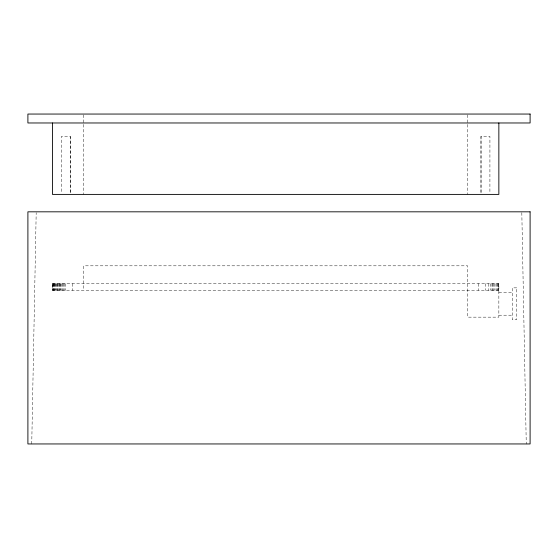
<?xml version="1.0" encoding="UTF-8"?>
<svg xmlns="http://www.w3.org/2000/svg" width="558" height="558" viewBox="0 0 558 558"><rect width="100%" height="100%" fill="white"/><g stroke="black" fill="none" stroke-linecap="round" stroke-linejoin="round"><path stroke-width="0.42" stroke-dasharray="2.79 2.09" d="M31.743 443.952L36.186 212.696M70.28 136.368L70.28 193.535L70.308 136.368L61.38 136.368L61.408 193.535M481.01 136.368L481.01 193.535L480.996 136.368L489.924 136.368L489.91 193.535M52.347 283.673L498.852 283.673L498.852 317.153L467.604 317.153L467.604 265.817L83.7 265.817L83.7 290.369M498.852 290.369L52.48 290.369L52.494 283.673M498.852 292.322L512.244 292.322M498.852 315.2L512.244 315.2M521.814 212.696L526.257 443.952M498.733 283.673L498.733 290.369M498.378 283.673L498.378 290.369M497.799 283.673L497.799 290.369M497.004 283.673L497.004 290.369M496.006 283.673L496.006 290.369M494.827 283.673L494.827 290.369M493.488 283.673L493.488 290.369M492.156 283.673L492.156 290.369M492.023 283.673L492.023 290.369M490.454 283.673L490.454 290.369M488.815 283.673L488.815 290.369M485.46 283.673L485.46 290.369M478.764 283.673L478.764 290.369M467.604 114.913L467.604 123.548M467.604 124.413L467.604 194.4M83.7 114.913L83.7 123.548M83.7 124.413L83.7 194.4M72.54 283.673L72.526 290.369M65.286 283.673L65.286 290.369M64.177 283.673L64.177 290.369M63.563 283.673L63.563 290.369M62.503 283.673L62.503 290.369M61.875 283.673L61.875 290.369M60.864 283.673L60.864 290.369M60.243 283.673L60.243 290.369M59.288 283.673L59.288 290.369M59.162 283.673L59.148 290.369M58.709 283.673L58.709 290.369M57.816 283.673L57.816 290.369M57.286 283.673L57.286 290.369M56.47 283.673L56.47 290.369M56.016 283.673L56.016 290.369M55.277 283.673L55.277 290.369M54.907 283.673L54.907 290.369M54.265 283.673L54.265 290.369M53.987 283.673L53.987 290.369M53.449 283.673L53.449 290.369M53.268 283.673L53.268 290.369M52.85 283.673L52.85 290.369M52.766 283.673L52.766 290.369M516.708 287.858L512.244 287.858L512.244 319.664L516.708 319.664L516.708 287.858"/><path stroke-width="0.84" d="M498.852 122.976L498.852 194.4L52.452 194.4L52.452 122.976M530.1 114.048L27.9 114.048L27.9 122.976L530.1 122.976L530.1 114.048M530.1 211.824L27.9 211.824L27.9 443.952L530.1 443.952L530.1 211.824"/></g></svg>
